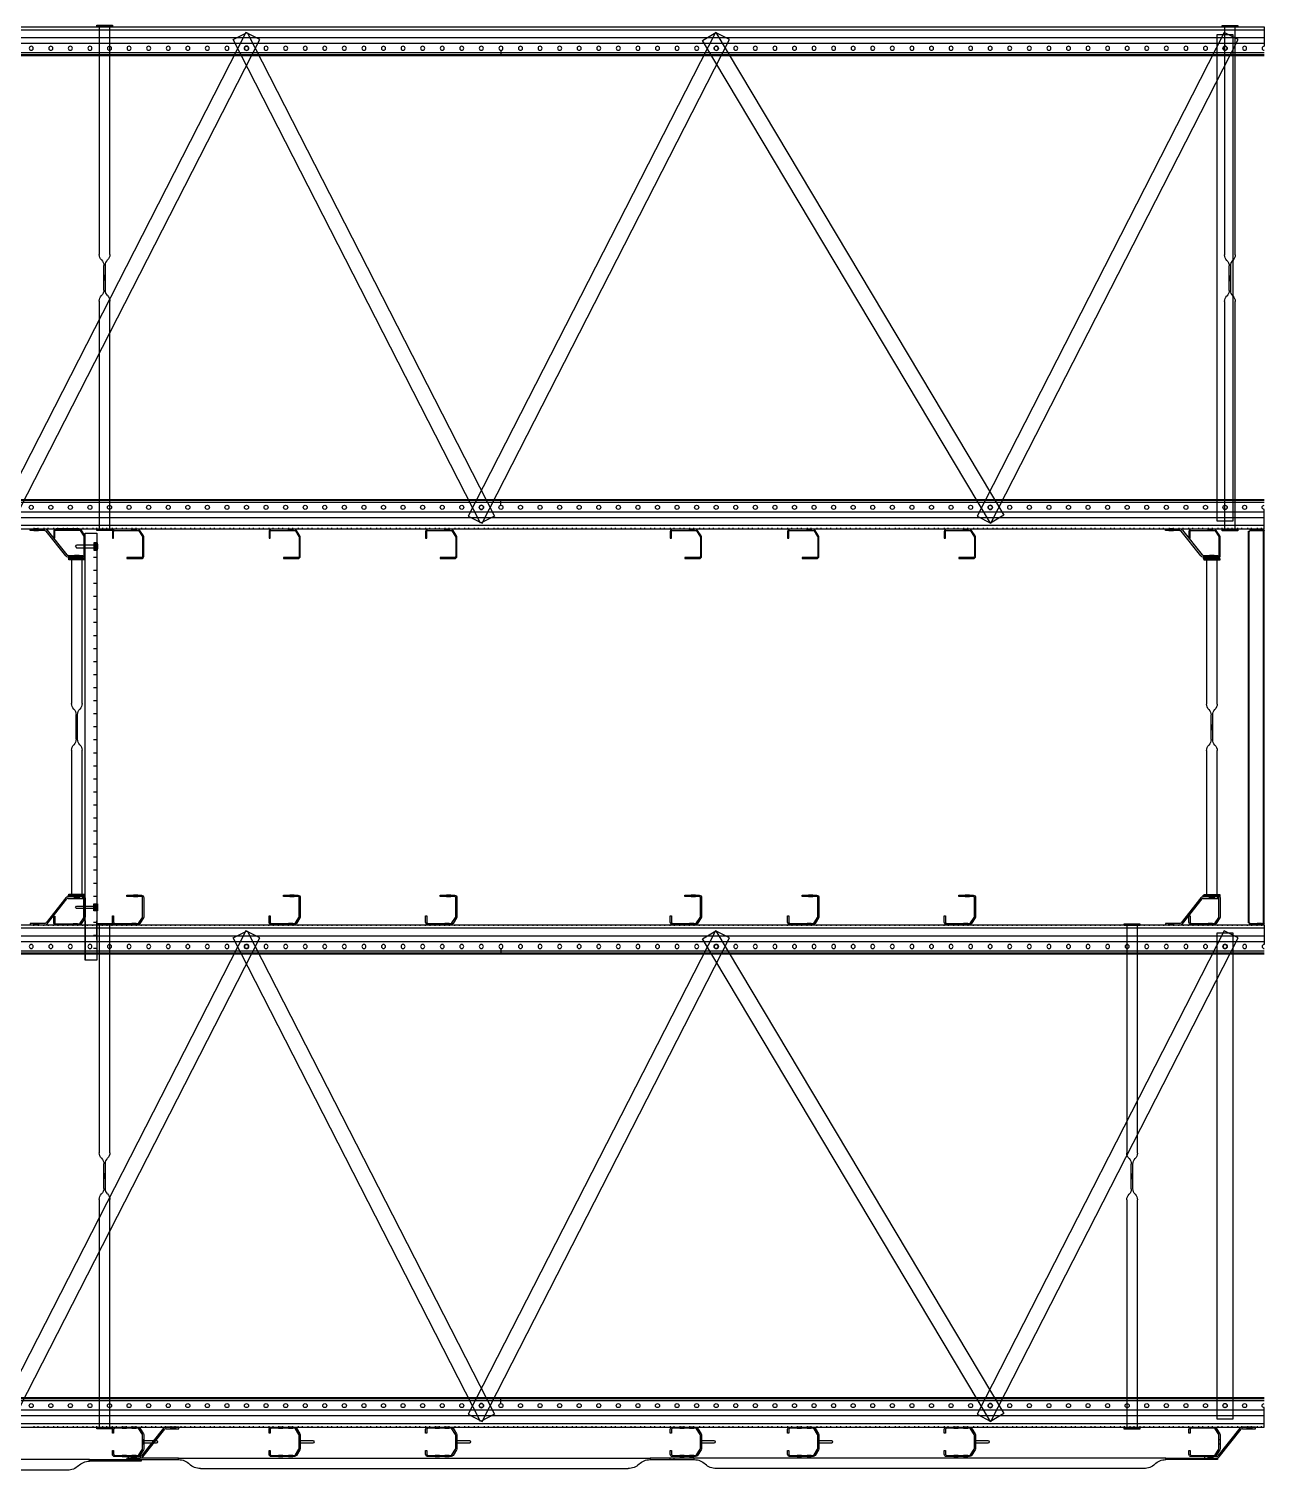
# Model space of a CAD drawing. Header units: millimetres. Extents: x -511490 to -68792, y -77452 to 318982.
# Drawn here: x -502792 to -499636, y 837 to 4520 of the extents above; entities that cross this region are included whole.
import ezdxf

# ---------------------------------------------------------------- set-up
doc = ezdxf.new("R2010")
doc.units = ezdxf.units.MM
doc.linetypes.add('P05529 MS Rack Elevation$0$HIDDEN', pattern=[0.375, 0.25, -0.125])
doc.linetypes.add('P05529 MS Rack Elevation$1$HIDDEN', pattern=[0.375, 0.25, -0.125])
for name, color, linetype, lineweight in [('Multishuttle Phantom', 8, 'Continuous', 25), ('P05529 MS Rack Elevation$0$BRACING', 8, 'Continuous', 25), ('P05529 MS Rack Elevation$0$SUPPORTS & BRACKETS', 8, 'Continuous', 25)]:
    doc.layers.add(name, color=color, linetype=linetype, lineweight=lineweight)
doc.layers.add('P05529 MS Rack Elevation$0$Racking', color=8, linetype='Continuous')

# ---------------------------------------------------------------- blocks, each defined once
blk = doc.blocks.new('*U30')
for points in [[(15971, 19, 0.414214), (15965, 25), (15916.1, 25, 0.142766), (15912.9, 24.1), (15898.8, 15.1, 0.256291), (15896, 10), (15896, -49, 0.414214), (15902, -55), (15918.6, -55), (15918.6, -52), (15902, -52, -0.414214), (15899, -49), (15899, 10, -0.256291), (15900.4, 12.5), (15914.5, 21.5, -0.142766), (15916.1, 22), (15965, 22, -0.414214), (15968, 19), (15968, -18), (15971, -18)], [(16831, 19, -0.414214), (16837, 25), (16885.9, 25, -0.142766), (16889.1, 24.1), (16903.2, 15.1, -0.256291), (16906, 10), (16906, -49, -0.414214), (16900, -55), (16883.4, -55), (16883.4, -52), (16900, -52, 0.414214), (16903, -49), (16903, 10, 0.256291), (16901.6, 12.5), (16887.5, 21.5, 0.142766), (16885.9, 22), (16837, 22, 0.414214), (16834, 19), (16834, -18), (16831, -18)], [(18196, -52), (18205.4, -52), (18205.4, -55), (18196, -55, -0.414214), (18190, -49), (18190, 10, -0.256291), (18192.8, 15.1), (18206.9, 24.1, -0.142766), (18210.1, 25), (18244.9, 25, -0.142766), (18248.1, 24.1), (18262.2, 15.1, -0.256291), (18265, 10), (18265, -49, -0.414214), (18259, -55), (18249.6, -55), (18249.6, -52), (18259, -52, 0.414214), (18262, -49), (18262, 10, 0.256291), (18260.6, 12.5), (18246.5, 21.5, 0.142766), (18244.9, 22), (18210.1, 22, 0.142766), (18208.5, 21.5), (18194.4, 12.5, 0.256291), (18193, 10), (18193, -49, 0.414214)]]:
    blk.add_lwpolyline(points, format="xyb", close=True)
for points in [[(15896, 5.5), (15899, 5.5), (15899, -5.5), (15896, -5.5)], [(15968, 9.5), (15971, 9.5), (15971, -1.5), (15968, -1.5)], [(16834, 9.5), (16831, 9.5), (16831, -1.5), (16834, -1.5)], [(16906, 5.5), (16903, 5.5), (16903, -5.5), (16906, -5.5)], [(18193, 5.5), (18190, 5.5), (18190, -5.5), (18193, -5.5)], [(18233, 25), (18222, 25), (18222, 22), (18233, 22)], [(18265, 5.5), (18262, 5.5), (18262, -5.5), (18265, -5.5)], [(18193, -19.5), (18190, -19.5), (18190, -30.5), (18193, -30.5)], [(18265, -19.5), (18262, -19.5), (18262, -30.5), (18265, -30.5)]]:
    blk.add_lwpolyline(points, close=True)
blk = doc.blocks.new('*U52')
for p, q in [((610, 2), (673, 2)), ((610, -2), (673, -2))]:
    blk.add_line(p, q)
for points in [[(0, 20), (-4, 20), (-4, -20), (0, -20)], [(636, 2), (647, 2), (647, -2), (636, -2)], [(1287, 20), (1283, 20), (1283, -20), (1287, -20)]]:
    blk.add_lwpolyline(points, close=True)
for points in [[(582, -13.5), (0, -13.5), (0, 13.5), (582, 13.5)], [(701, 13.5), (1283, 13.5), (1283, -13.5), (701, -13.5)]]:
    blk.add_lwpolyline(points)
for centre, start, end in [((582, -6.5), 45.5409, 90), ((610, 22), 225.5409, 270), ((673, 22), 270, 314.4591), ((701, -6.5), 90, 134.4591), ((582, 6.5), 270, 314.4591), ((610, -22), 90, 134.4591), ((673, -22), 45.5409, 90), ((701, 6.5), 225.5409, 270)]:
    blk.add_arc(centre, 20, start, end)
blk = doc.blocks.new('*U50')
for p, q in [((395.5, 2), (458.5, 2)), ((395.5, -2), (458.5, -2))]:
    blk.add_line(p, q)
for points in [[(0, 20), (-4, 20), (-4, -20), (0, -20)], [(421.5, 2), (432.5, 2), (432.5, -2), (421.5, -2)], [(858, 20), (854, 20), (854, -20), (858, -20)]]:
    blk.add_lwpolyline(points, close=True)
for points in [[(367.5, -13.5), (0, -13.5), (0, 13.5), (367.5, 13.5)], [(486.5, 13.5), (854, 13.5), (854, -13.5), (486.5, -13.5)]]:
    blk.add_lwpolyline(points)
for centre, start, end in [((367.5, -6.5), 45.5409, 90), ((395.5, 22), 225.5409, 270), ((458.5, 22), 270, 314.4591), ((486.5, -6.5), 90, 134.4591), ((367.5, 6.5), 270, 314.4591), ((395.5, -22), 90, 134.4591), ((458.5, -22), 45.5409, 90), ((486.5, 6.5), 225.5409, 270)]:
    blk.add_arc(centre, 20, start, end)
blk = doc.blocks.new('*U53')
for p, q in [((4, 15), (0, 15)), ((0, 15), (0, -18.1)), ((4, -18.1), (4, 15)), ((3, -24.3), (73.5, -80.7)), ((76, -77.6), (5.5, -21.2)), ((75, -83.8), (75, -115)), ((79, -115), (79, -83.8)), ((75, -115), (79, -115))]:
    blk.add_line(p, q)
for points in [[(0, 6), (4, 6), (4, -6), (0, -6)], [(75, -94), (79, -94), (79, -106), (75, -106)]]:
    blk.add_lwpolyline(points, close=True)
for centre, radius, start, end in [((8, -18.1), 8, 180, 231.3402), ((8, -18.1), 4, 180, 231.3402), ((71, -83.8), 4, 0, 51.3402), ((71, -83.8), 8, 0, 51.3402)]:
    blk.add_arc(centre, radius, start, end)
blk = doc.blocks.new('P05529 MS Rack Elevation$0$Rail Front')
blk.add_lwpolyline([(75, 19, 0.414214), (69, 25), (20.1, 25, 0.142766), (16.9, 24.1), (2.8, 15.1, 0.256291), (0, 10), (0, -49, 0.414214), (6, -55), (22.6, -55), (22.6, -52), (6, -52, -0.414214), (3, -49), (3, 10, -0.256291), (4.4, 12.5), (18.5, 21.5, -0.142766), (20.1, 22), (69, 22, -0.414214), (72, 19), (72, -18), (75, -18)], format="xyb", close=True)
for points in [[(0, 5.5), (3, 5.5), (3, -5.5), (0, -5.5)], [(72, 9.5), (75, 9.5), (75, -1.5), (72, -1.5)]]:
    blk.add_lwpolyline(points, close=True)
blk = doc.blocks.new('P05529 MS Rack Elevation$0$PLAN BRACE END')
at = {"layer": 'P05529 MS Rack Elevation$0$BRACING', "extrusion": (0, 0, -1), "zscale": -1}
for name, p in [('*U52', (-14611, -75)), ('*U52', (-16906, -75)), ('*U50', (-15544, -146))]:
    blk.add_blockref(name, p, dxfattribs=at)
at = {"layer": 'P05529 MS Rack Elevation$0$Racking'}
blk.add_blockref('P05529 MS Rack Elevation$0$Rail Front', (14611, -150), dxfattribs=at)
at = {"layer": 'P05529 MS Rack Elevation$0$Racking', "xscale": -1}
blk.add_blockref('P05529 MS Rack Elevation$0$Rail Front', (15623, -150), dxfattribs=at)
at = {"layer": 'P05529 MS Rack Elevation$0$SUPPORTS & BRACKETS'}
blk.add_blockref('*U53', (16906, 100), dxfattribs=at)
blk = doc.blocks.new('P05529 MS Rack Elevation$0$Tek screw #14-10 x 50')
for p, q in [((-5.8, 1.9), (-7.1, 1.1)), ((-7.1, 0), (-7.1, 1.1)), ((-7.1, 1.1), (7.1, 1.1)), ((-7.1, 0), (7.1, 0)), ((-5.8, 5.6), (-5.8, 1.9)), ((-4.3, 6), (4.3, 6)), ((-2.9, 5.6), (-2.9, 1.9)), ((2.9, 5.6), (2.9, 1.9)), ((5.8, 5.6), (5.8, 1.9)), ((7.1, 1.1), (5.8, 1.9)), ((7.1, 0), (7.1, 1.1)), ((0, -50), (-3.2, -48.1)), ((0, -50), (3.2, -48.1))]:
    blk.add_line(p, q)
for points in [[(-3.2, -48.1), (-3.2, 0)], [(3.2, 0), (3.2, -48.1)]]:
    blk.add_lwpolyline(points)
for centre, radius, start, end in [((-4.3, 3.4), 2.56, 55.6158, 124.3842), ((-4.3, -0.2), 2.56, 55.6158, 124.3842), ((0, -3.6), 9.55, 72.412, 107.588), ((0, -7.2), 9.55, 72.412, 107.588), ((4.3, 3.4), 2.56, 55.6158, 124.3842), ((4.3, -0.2), 2.56, 55.6158, 124.3842)]:
    blk.add_arc(centre, radius, start, end)
blk = doc.blocks.new('P05529 MS Rack Elevation$0$saddle clip side')
at = {"linetype": 'P05529 MS Rack Elevation$0$HIDDEN', "ltscale": 0.5}
blk.add_line((1715, 28291.1), (1733, 28291.1), dxfattribs=at)
blk.add_line((1715, 28285.1), (1733, 28285.1))
blk.add_lwpolyline([(1715, 28293.1), (1733, 28293.1), (1733, 28283.9), (1715, 28283.9)], close=True)
blk = doc.blocks.new('*U40')
for p, q in [((0, 2930.5), (4, 2930.5)), ((0, 2919.5), (4, 2919.5)), ((4, 2811.1), (4, 1519.7)), ((-22.9, 2755.1), (-22.9, 1575.7)), ((0, 1468.6), (4, 1468.6)), ((0, 1457.6), (4, 1457.6)), ((4, 113.9), (4, 1406.5)), ((-22.9, 169.9), (-22.9, 1350.4)), ((0, 5.5), (4, 5.5)), ((0, -5.5), (4, -5.5))]:
    blk.add_line(p, q)
for points in [[(4, 2811.1), (4, 2943.1), (0, 2943.1), (0, 2811.1), (4, 2811.1)], [(4, 113.9), (4, -18.1), (0, -18.1), (0, 113.9), (4, 113.9)]]:
    blk.add_lwpolyline(points)
blk.add_lwpolyline([(4, 1406.5), (0, 1406.5), (0, 1519.7), (4, 1519.7)], close=True)
for centre, start, end in [((-40, 2811.1), 315.5409, 0), ((17.1, 2755.1), 135.5409, 180), ((17.1, 1575.7), 180, 224.4591), ((-40, 1519.7), 0, 44.4591), ((-40, 1406.5), 315.5409, 0), ((17.1, 1350.4), 135.5409, 180), ((17.1, 169.9), 180, 224.4591), ((-40, 113.9), 0, 44.4591)]:
    blk.add_arc(centre, 40, start, end)
blk = doc.blocks.new('*U23')
for p, q in [((0, -22.5), (0, 9.5)), ((1.5, 9.5), (1.5, -22.5)), ((1.51, 9.5), (1.51, -24.5)), ((1.51, 9.5), (4.51, 9.5)), ((3, 12.5), (1007, 12.5)), ((4.51, 11), (3, 11)), ((4.51, 9.5), (4.51, 12.5)), ((1005.49, 9.5), (1005.49, 12.5)), ((1005.49, 11), (1007, 11)), ((1008.49, 9.5), (1005.49, 9.5)), ((1008.49, -24.5), (1008.49, 9.5)), ((1008.5, 9.5), (1008.5, -22.5)), ((1010, -22.5), (1010, 9.5)), ((1.5, -22.5), (0, -22.5)), ((1.51, -24.5), (4.51, -24.5)), ((4.51, -27.5), (4.51, -24.5)), ((4.51, -27.5), (1005.49, -27.5)), ((1008.49, -24.5), (1005.49, -24.5)), ((1005.49, -27.5), (1005.49, -24.5)), ((1008.5, -22.5), (1010, -22.5))]:
    blk.add_line(p, q)
at = {"ltscale": 27.401676}
for p, q in [((3.01, -24.5), (3.01, 9.5)), ((1006.99, -24.5), (1006.99, 9.5))]:
    blk.add_line(p, q, dxfattribs=at)
at = {"ltscale": 25.475924}
for p, q in [((4.51, 11), (1005.49, 11)), ((4.51, -26), (1005.49, -26))]:
    blk.add_line(p, q, dxfattribs=at)
for points in [[(3.01, -5.5), (0, -5.5), (0, 5.5), (3.01, 5.5)], [(1006.99, -5.5), (1010, -5.5), (1010, 5.5), (1006.99, 5.5)]]:
    blk.add_lwpolyline(points, close=True)
for centre, radius, start, end in [((3, 9.5), 3, 90, 180), ((3, 9.5), 1.5, 90, 180), ((1007, 9.5), 3, 0, 90), ((1007, 9.5), 1.5, 0, 90)]:
    blk.add_arc(centre, radius, start, end)
blk = doc.blocks.new('*U33')
for p, q in [((0, 2755.5), (4, 2755.5)), ((0, 2744.5), (4, 2744.5)), ((4, 2636.1), (4, 1431.6)), ((-22.9, 2580.1), (-22.9, 1487.6)), ((0, 1380.5), (4, 1380.5)), ((0, 1369.5), (4, 1369.5)), ((4, 113.9), (4, 1318.4)), ((-22.9, 169.9), (-22.9, 1262.4)), ((0, 5.5), (4, 5.5)), ((0, -5.5), (4, -5.5))]:
    blk.add_line(p, q)
for points in [[(4, 2636.1), (4, 2768.1), (0, 2768.1), (0, 2636.1), (4, 2636.1)], [(4, 113.9), (4, -18.1), (0, -18.1), (0, 113.9), (4, 113.9)]]:
    blk.add_lwpolyline(points)
blk.add_lwpolyline([(4, 1318.4), (0, 1318.4), (0, 1431.6), (4, 1431.6)], close=True)
for centre, start, end in [((-40, 2636.1), 315.5409, 0), ((17.1, 2580.1), 135.5409, 180), ((17.1, 1487.6), 180, 224.4591), ((-40, 1431.6), 0, 44.4591), ((17.1, 1262.4), 135.5409, 180), ((-40, 1318.4), 315.5409, 0), ((17.1, 169.9), 180, 224.4591), ((-40, 113.9), 0, 44.4591)]:
    blk.add_arc(centre, 40, start, end)
blk = doc.blocks.new('P05529 MS Rack Elevation$0$Backstops')
at = {"layer": 'P05529 MS Rack Elevation$0$Racking'}
blk.add_lwpolyline([(0, -18261.85), (31.85, -18261.85, -1), (31.85, -18268.15), (0, -18268.15)], format="xyb", dxfattribs=at)
blk = doc.blocks.new('P05529 MS Rack Elevation$0$Rail Brace Bracket')
at = {"layer": 'P05529 MS Rack Elevation$0$BRACING'}
for p, q in [((-512883.5, 13451.3), (-512933.9, 13387.8)), ((-512930.8, 13385.3), (-512880.4, 13448.8)), ((-512840.1, 13454.3), (-512877.2, 13454.3)), ((-512877.2, 13450.3), (-512840.1, 13450.3)), ((-512840.1, 13450.3), (-512840.1, 13454.3)), ((-512937, 13386.3), (-512974.1, 13386.3)), ((-512974.1, 13386.3), (-512974.1, 13382.3)), ((-512974.1, 13382.3), (-512937, 13382.3))]:
    blk.add_line(p, q, dxfattribs=at)
for points in [[(-512861.1, 13450.3), (-512861.1, 13454.3), (-512849.1, 13454.3), (-512849.1, 13450.3)], [(-512965.1, 13382.3), (-512965.1, 13386.3), (-512953.1, 13386.3), (-512953.1, 13382.3)]]:
    blk.add_lwpolyline(points, close=True, dxfattribs=at)
for centre, radius, start, end in [((-512877.2, 13446.3), 8, 90, 141.5463), ((-512877.2, 13446.3), 4, 90, 141.5463), ((-512937, 13390.3), 4, 270, 321.5463), ((-512937, 13390.3), 8, 270, 321.5463)]:
    blk.add_arc(centre, radius, start, end, dxfattribs=at)
blk = doc.blocks.new('*U131')
for p, q in [((0, 0), (-101, 0)), ((-71.1, 30), (-71.1, 22)), ((-48, 30), (0, 30)), ((0, 0), (-48, 0)), ((-48, 0), (-48, 0)), ((-37.8, 30), (-37.8, 22)), ((-37.8, 30), (-37.8, 22)), ((-4.5, 30), (-4.5, 22)), ((-4.5, 30), (-4.5, 22)), ((28.8, 30), (28.8, 22)), ((28.8, 30), (28.8, 22)), ((62.1, 30), (62.1, 22)), ((95.4, 30), (95.4, 22)), ((128.7, 30), (128.7, 22)), ((162, 30), (162, 22)), ((195.3, 30), (195.3, 22)), ((228.6, 30), (228.6, 22)), ((261.9, 30), (261.9, 22)), ((295.2, 30), (295.2, 22)), ((328.5, 30), (328.5, 22)), ((361.8, 30), (361.8, 22)), ((395.1, 30), (395.1, 22)), ((428.4, 30), (428.4, 22)), ((461.7, 30), (461.7, 22)), ((495, 30), (495, 22)), ((528.3, 30), (528.3, 22)), ((561.6, 30), (561.6, 22)), ((594.9, 30), (594.9, 22)), ((628.2, 30), (628.2, 22)), ((661.5, 30), (661.5, 22)), ((694.8, 30), (694.8, 22)), ((728.1, 30), (728.1, 22)), ((761.4, 30), (761.4, 22)), ((794.7, 30), (794.7, 22)), ((828, 30), (828, 22)), ((861.3, 30), (861.3, 22)), ((894.6, 30), (894.6, 22)), ((927.9, 30), (927.9, 22)), ((961.2, 30), (961.2, 22)), ((961.2, 30), (961.2, 22)), ((990, 0), (990, 30))]:
    blk.add_line(p, q)
blk.add_lwpolyline([(-101, 0), (990, 0), (990, 30), (-101, 30)], close=True)
blk = doc.blocks.new('P05529 MS Rack Elevation$1$Tek screw #14-10 x 50')
for p, q in [((-5.8, 1.9), (-7.1, 1.1)), ((-7.1, 0), (-7.1, 1.1)), ((-7.1, 1.1), (7.1, 1.1)), ((-7.1, 0), (7.1, 0)), ((-5.8, 5.6), (-5.8, 1.9)), ((-4.3, 6), (4.3, 6)), ((-2.9, 5.6), (-2.9, 1.9)), ((2.9, 5.6), (2.9, 1.9)), ((5.8, 5.6), (5.8, 1.9)), ((7.1, 1.1), (5.8, 1.9)), ((7.1, 0), (7.1, 1.1)), ((0, -50), (-3.2, -48.1)), ((0, -50), (3.2, -48.1))]:
    blk.add_line(p, q)
for points in [[(-3.2, -48.1), (-3.2, 0)], [(3.2, 0), (3.2, -48.1)]]:
    blk.add_lwpolyline(points)
for centre, radius, start, end in [((-4.3, 3.4), 2.56, 55.6158, 124.3842), ((-4.3, -0.2), 2.56, 55.6158, 124.3842), ((0, -3.6), 9.55, 72.412, 107.588), ((0, -7.2), 9.55, 72.412, 107.588), ((4.3, 3.4), 2.56, 55.6158, 124.3842), ((4.3, -0.2), 2.56, 55.6158, 124.3842)]:
    blk.add_arc(centre, radius, start, end)
blk = doc.blocks.new('P05529 MS Rack Elevation$1$saddle clip side')
at = {"linetype": 'P05529 MS Rack Elevation$1$HIDDEN', "ltscale": 0.5}
blk.add_line((1715, 28291.1), (1733, 28291.1), dxfattribs=at)
blk.add_line((1715, 28285.1), (1733, 28285.1))
blk.add_lwpolyline([(1715, 28293.1), (1733, 28293.1), (1733, 28283.9), (1715, 28283.9)], close=True)
blk = doc.blocks.new('*U59')
for p, q in [((0, 11850), (49.8, 11850)), ((0, 11800), (0, 11850)), ((8.4, 11850), (8.4, 11800)), ((28.65, 11850), (28.65, 11800)), ((43.13, 11850), (43.13, 11800)), ((67.1, 11850), (67.1, 11800)), ((72.1, 11850), (72.1, 11800)), ((74.5, 11850), (74.5, 11800)), ((0, 11750), (0, 11800)), ((8.4, 11800), (8.4, 11750)), ((28.65, 11800), (28.65, 11750)), ((43.13, 11800), (43.13, 11750)), ((67.1, 11800), (67.1, 11750)), ((72.1, 11800), (72.1, 11750)), ((74.5, 11800), (74.5, 11750)), ((0, 11700), (0, 11750)), ((8.4, 11750), (8.4, 11700)), ((28.65, 11750), (28.65, 11700)), ((43.13, 11750), (43.13, 11700)), ((67.1, 11750), (67.1, 11700)), ((72.1, 11750), (72.1, 11700)), ((74.5, 11750), (74.5, 11700)), ((0, 11650), (0, 11700)), ((8.4, 11700), (8.4, 11650)), ((28.65, 11700), (28.65, 11650)), ((43.13, 11700), (43.13, 11650)), ((67.1, 11700), (67.1, 11650)), ((72.1, 11700), (72.1, 11650)), ((74.5, 11700), (74.5, 11650)), ((0, 11600), (0, 11650)), ((8.4, 11650), (8.4, 11600)), ((28.65, 11650), (28.65, 11600)), ((43.13, 11650), (43.13, 11600)), ((67.1, 11650), (67.1, 11600)), ((72.1, 11650), (72.1, 11600)), ((74.5, 11650), (74.5, 11600)), ((0, 11550), (0, 11600)), ((8.4, 11600), (8.4, 11550)), ((28.65, 11600), (28.65, 11550)), ((43.13, 11600), (43.13, 11550)), ((67.1, 11600), (67.1, 11550)), ((72.1, 11600), (72.1, 11550)), ((74.5, 11600), (74.5, 11550)), ((0, 11500), (0, 11550)), ((8.4, 11550), (8.4, 11500)), ((28.65, 11550), (28.65, 11500)), ((43.13, 11550), (43.13, 11500)), ((67.1, 11550), (67.1, 11500)), ((72.1, 11550), (72.1, 11500)), ((74.5, 11550), (74.5, 11500)), ((0, 11450), (0, 11500)), ((8.4, 11500), (8.4, 11450)), ((28.65, 11500), (28.65, 11450)), ((43.13, 11500), (43.13, 11450)), ((67.1, 11500), (67.1, 11450)), ((72.1, 11500), (72.1, 11450)), ((74.5, 11500), (74.5, 11450)), ((0, 11400), (0, 11450)), ((8.4, 11450), (8.4, 11400)), ((28.65, 11450), (28.65, 11400)), ((43.13, 11450), (43.13, 11400)), ((67.1, 11450), (67.1, 11400)), ((72.1, 11450), (72.1, 11400)), ((74.5, 11450), (74.5, 11400)), ((0, 11350), (0, 11400)), ((8.4, 11400), (8.4, 11350)), ((28.65, 11400), (28.65, 11350)), ((43.13, 11400), (43.13, 11350)), ((67.1, 11400), (67.1, 11350)), ((72.1, 11400), (72.1, 11350)), ((74.5, 11400), (74.5, 11350)), ((0, 11300), (0, 11350)), ((8.4, 11350), (8.4, 11300)), ((28.65, 11350), (28.65, 11300)), ((43.13, 11350), (43.13, 11300)), ((67.1, 11350), (67.1, 11300)), ((72.1, 11350), (72.1, 11300)), ((74.5, 11350), (74.5, 11300)), ((0, 11250), (0, 11300)), ((8.4, 11300), (8.4, 11250)), ((28.65, 11300), (28.65, 11250)), ((43.13, 11300), (43.13, 11250)), ((67.1, 11300), (67.1, 11250)), ((72.1, 11300), (72.1, 11250)), ((74.5, 11300), (74.5, 11250)), ((0, 11200), (0, 11250)), ((8.4, 11250), (8.4, 11200)), ((28.65, 11250), (28.65, 11200)), ((43.13, 11250), (43.13, 11200)), ((67.1, 11250), (67.1, 11200)), ((72.1, 11250), (72.1, 11200)), ((74.5, 11250), (74.5, 11200)), ((0, 11150), (0, 11200)), ((8.4, 11200), (8.4, 11150)), ((28.65, 11200), (28.65, 11150)), ((43.13, 11200), (43.13, 11150)), ((67.1, 11200), (67.1, 11150)), ((72.1, 11200), (72.1, 11150)), ((74.5, 11200), (74.5, 11150)), ((0, 11100), (0, 11150)), ((8.4, 11150), (8.4, 11100)), ((28.65, 11150), (28.65, 11100)), ((43.13, 11150), (43.13, 11100)), ((67.1, 11150), (67.1, 11100)), ((72.1, 11150), (72.1, 11100)), ((74.5, 11150), (74.5, 11100)), ((0, 11050), (0, 11100)), ((8.4, 11100), (8.4, 11050)), ((28.65, 11100), (28.65, 11050)), ((43.13, 11100), (43.13, 11050)), ((67.1, 11100), (67.1, 11050)), ((72.1, 11100), (72.1, 11050)), ((74.5, 11100), (74.5, 11050)), ((0, 11000), (0, 11050)), ((8.4, 11050), (8.4, 11000)), ((28.65, 11050), (28.65, 11000)), ((43.13, 11050), (43.13, 11000)), ((67.1, 11050), (67.1, 11000)), ((72.1, 11050), (72.1, 11000)), ((74.5, 11050), (74.5, 11000)), ((0, 10950), (0, 11000)), ((8.4, 11000), (8.4, 10950)), ((28.65, 11000), (28.65, 10950)), ((43.13, 11000), (43.13, 10950)), ((67.1, 11000), (67.1, 10950)), ((72.1, 11000), (72.1, 10950)), ((74.5, 11000), (74.5, 10950)), ((0, 10900), (0, 10950)), ((8.4, 10950), (8.4, 10900)), ((28.65, 10950), (28.65, 10900)), ((43.13, 10950), (43.13, 10900)), ((67.1, 10950), (67.1, 10900)), ((72.1, 10950), (72.1, 10900)), ((74.5, 10950), (74.5, 10900)), ((0, 10850), (0, 10900)), ((8.4, 10900), (8.4, 10850)), ((28.65, 10900), (28.65, 10850)), ((43.13, 10900), (43.13, 10850)), ((67.1, 10900), (67.1, 10850)), ((72.1, 10900), (72.1, 10850)), ((74.5, 10900), (74.5, 10850)), ((0, 10800), (0, 10850)), ((8.4, 10850), (8.4, 10800)), ((28.65, 10850), (28.65, 10800)), ((43.13, 10850), (43.13, 10800)), ((67.1, 10850), (67.1, 10800)), ((72.1, 10850), (72.1, 10800)), ((74.5, 10850), (74.5, 10800)), ((0, 10750), (0, 10800)), ((8.4, 10800), (8.4, 10750)), ((28.65, 10800), (28.65, 10750)), ((43.13, 10800), (43.13, 10750)), ((67.1, 10800), (67.1, 10750)), ((72.1, 10800), (72.1, 10750)), ((74.5, 10800), (74.5, 10750)), ((0, 10700), (0, 10750)), ((8.4, 10750), (8.4, 10700)), ((28.65, 10750), (28.65, 10700)), ((43.13, 10750), (43.13, 10700)), ((67.1, 10750), (67.1, 10700)), ((72.1, 10750), (72.1, 10700)), ((74.5, 10750), (74.5, 10700)), ((0, 10650), (0, 10700)), ((8.4, 10700), (8.4, 10650)), ((28.65, 10700), (28.65, 10650)), ((43.13, 10700), (43.13, 10650)), ((67.1, 10700), (67.1, 10650)), ((72.1, 10700), (72.1, 10650)), ((74.5, 10700), (74.5, 10650)), ((0, 10600), (0, 10650)), ((8.4, 10650), (8.4, 10600)), ((28.65, 10650), (28.65, 10600)), ((43.13, 10650), (43.13, 10600)), ((67.1, 10650), (67.1, 10600)), ((72.1, 10650), (72.1, 10600)), ((74.5, 10650), (74.5, 10600)), ((0, 10550), (0, 10600)), ((8.4, 10600), (8.4, 10550)), ((28.65, 10600), (28.65, 10550)), ((43.13, 10600), (43.13, 10550)), ((67.1, 10600), (67.1, 10550)), ((72.1, 10600), (72.1, 10550)), ((74.5, 10600), (74.5, 10550)), ((0, 10500), (0, 10550)), ((8.4, 10550), (8.4, 10500)), ((28.65, 10550), (28.65, 10500)), ((43.13, 10550), (43.13, 10500)), ((67.1, 10550), (67.1, 10500)), ((72.1, 10550), (72.1, 10500)), ((74.5, 10550), (74.5, 10500)), ((0, 10450), (0, 10500)), ((8.4, 10500), (8.4, 10450)), ((28.65, 10500), (28.65, 10450)), ((43.13, 10500), (43.13, 10450)), ((67.1, 10500), (67.1, 10450)), ((72.1, 10500), (72.1, 10450)), ((74.5, 10500), (74.5, 10450)), ((0, 10400), (0, 10450)), ((8.4, 10450), (8.4, 10400)), ((28.65, 10450), (28.65, 10400)), ((43.13, 10450), (43.13, 10400)), ((67.1, 10450), (67.1, 10400)), ((72.1, 10450), (72.1, 10400)), ((74.5, 10450), (74.5, 10400)), ((0, 10350), (0, 10400)), ((8.4, 10400), (8.4, 10350)), ((28.65, 10400), (28.65, 10350)), ((43.13, 10400), (43.13, 10350)), ((67.1, 10400), (67.1, 10350)), ((72.1, 10400), (72.1, 10350)), ((74.5, 10400), (74.5, 10350)), ((0, 10300), (0, 10350)), ((8.4, 10350), (8.4, 10300)), ((28.65, 10350), (28.65, 10300)), ((43.13, 10350), (43.13, 10300)), ((67.1, 10350), (67.1, 10300)), ((72.1, 10350), (72.1, 10300)), ((74.5, 10350), (74.5, 10300)), ((0, 10250), (0, 10300)), ((8.4, 10300), (8.4, 10250)), ((28.65, 10300), (28.65, 10250)), ((43.13, 10300), (43.13, 10250)), ((67.1, 10300), (67.1, 10250)), ((72.1, 10300), (72.1, 10250)), ((74.5, 10300), (74.5, 10250)), ((0, 10200), (0, 10250)), ((8.4, 10250), (8.4, 10200)), ((28.65, 10250), (28.65, 10200)), ((43.13, 10250), (43.13, 10200)), ((67.1, 10250), (67.1, 10200)), ((72.1, 10250), (72.1, 10200)), ((74.5, 10250), (74.5, 10200)), ((0, 10150), (0, 10200)), ((8.4, 10200), (8.4, 10150)), ((28.65, 10200), (28.65, 10150)), ((43.13, 10200), (43.13, 10150)), ((67.1, 10200), (67.1, 10150)), ((72.1, 10200), (72.1, 10150)), ((74.5, 10200), (74.5, 10150)), ((0, 10100), (0, 10150)), ((8.4, 10150), (8.4, 10100)), ((28.65, 10150), (28.65, 10100)), ((43.13, 10150), (43.13, 10100)), ((67.1, 10150), (67.1, 10100)), ((72.1, 10150), (72.1, 10100)), ((74.5, 10150), (74.5, 10100)), ((0, 10050), (0, 10100)), ((8.4, 10100), (8.4, 10050)), ((28.65, 10100), (28.65, 10050)), ((43.13, 10100), (43.13, 10050)), ((67.1, 10100), (67.1, 10050)), ((72.1, 10100), (72.1, 10050)), ((74.5, 10100), (74.5, 10050)), ((0, 10000), (0, 10050)), ((8.4, 10050), (8.4, 10000)), ((28.65, 10050), (28.65, 10000)), ((43.13, 10050), (43.13, 10000)), ((67.1, 10050), (67.1, 10000)), ((72.1, 10050), (72.1, 10000)), ((74.5, 10050), (74.5, 10000)), ((0, 9950), (0, 10000)), ((8.4, 10000), (8.4, 9950)), ((28.65, 10000), (28.65, 9950)), ((43.13, 10000), (43.13, 9950)), ((67.1, 10000), (67.1, 9950)), ((72.1, 10000), (72.1, 9950)), ((74.5, 10000), (74.5, 9950)), ((0, 9900), (0, 9950)), ((8.4, 9950), (8.4, 9900)), ((28.65, 9950), (28.65, 9900)), ((43.13, 9950), (43.13, 9900)), ((67.1, 9950), (67.1, 9900)), ((72.1, 9950), (72.1, 9900)), ((74.5, 9950), (74.5, 9900)), ((0, 9850), (0, 9900)), ((8.4, 9900), (8.4, 9850)), ((28.65, 9900), (28.65, 9850)), ((43.13, 9900), (43.13, 9850)), ((60.2, 9900), (74.5, 9900)), ((67.1, 9900), (67.1, 9850)), ((72.1, 9900), (72.1, 9850)), ((74.5, 9900), (74.5, 9850)), ((0, 9800), (0, 9850)), ((8.4, 9850), (8.4, 9800)), ((28.65, 9850), (28.65, 9800)), ((43.13, 9850), (43.13, 9800)), ((67.1, 9850), (67.1, 9800)), ((72.1, 9850), (72.1, 9800)), ((74.5, 9850), (74.5, 9800)), ((0, 9750), (0, 9800)), ((8.4, 9800), (8.4, 9750)), ((28.65, 9800), (28.65, 9750)), ((43.13, 9800), (43.13, 9750)), ((67.1, 9800), (67.1, 9750)), ((72.1, 9800), (72.1, 9750)), ((74.5, 9800), (74.5, 9750)), ((0, 9700), (0, 9750)), ((8.4, 9750), (8.4, 9700)), ((28.65, 9750), (28.65, 9700)), ((43.13, 9750), (43.13, 9700)), ((67.1, 9750), (67.1, 9700)), ((72.1, 9750), (72.1, 9700)), ((74.5, 9750), (74.5, 9700)), ((0, 9650), (0, 9700)), ((8.4, 9700), (8.4, 9650)), ((28.65, 9700), (28.65, 9650)), ((43.13, 9700), (43.13, 9650)), ((67.1, 9700), (67.1, 9650)), ((72.1, 9700), (72.1, 9650)), ((74.5, 9700), (74.5, 9650)), ((0, 9600), (0, 9650)), ((8.4, 9650), (8.4, 9600)), ((28.65, 9650), (28.65, 9600)), ((43.13, 9650), (43.13, 9600)), ((67.1, 9650), (67.1, 9600)), ((72.1, 9650), (72.1, 9600)), ((74.5, 9650), (74.5, 9600)), ((0, 9550), (0, 9600)), ((8.4, 9600), (8.4, 9550)), ((28.65, 9600), (28.65, 9550)), ((43.13, 9600), (43.13, 9550)), ((67.1, 9600), (67.1, 9550)), ((72.1, 9600), (72.1, 9550)), ((74.5, 9600), (74.5, 9550)), ((0, 9500), (0, 9550)), ((8.4, 9550), (8.4, 9500)), ((28.65, 9550), (28.65, 9500)), ((43.13, 9550), (43.13, 9500)), ((67.1, 9550), (67.1, 9500)), ((72.1, 9550), (72.1, 9500)), ((74.5, 9550), (74.5, 9500)), ((0, 9450), (0, 9500)), ((8.4, 9500), (8.4, 9450)), ((28.65, 9500), (28.65, 9450)), ((43.13, 9500), (43.13, 9450)), ((67.1, 9500), (67.1, 9450)), ((72.1, 9500), (72.1, 9450)), ((74.5, 9500), (74.5, 9450)), ((0, 9400), (0, 9450)), ((8.4, 9450), (8.4, 9400)), ((28.65, 9450), (28.65, 9400)), ((43.13, 9450), (43.13, 9400)), ((67.1, 9450), (67.1, 9400)), ((72.1, 9450), (72.1, 9400)), ((74.5, 9450), (74.5, 9400)), ((0, 9350), (0, 9400)), ((8.4, 9400), (8.4, 9350)), ((28.65, 9400), (28.65, 9350)), ((43.13, 9400), (43.13, 9350)), ((67.1, 9400), (67.1, 9350)), ((72.1, 9400), (72.1, 9350)), ((74.5, 9400), (74.5, 9350)), ((0, 9300), (0, 9350)), ((8.4, 9350), (8.4, 9300)), ((28.65, 9350), (28.65, 9300)), ((43.13, 9350), (43.13, 9300)), ((67.1, 9350), (67.1, 9300)), ((72.1, 9350), (72.1, 9300)), ((74.5, 9350), (74.5, 9300)), ((0, 9250), (0, 9300)), ((8.4, 9300), (8.4, 9250)), ((28.65, 9300), (28.65, 9250)), ((43.13, 9300), (43.13, 9250)), ((67.1, 9300), (67.1, 9250)), ((72.1, 9300), (72.1, 9250)), ((74.5, 9300), (74.5, 9250)), ((0, 9200), (0, 9250)), ((8.4, 9250), (8.4, 9200)), ((28.65, 9250), (28.65, 9200)), ((43.13, 9250), (43.13, 9200)), ((67.1, 9250), (67.1, 9200)), ((72.1, 9250), (72.1, 9200)), ((74.5, 9250), (74.5, 9200)), ((0, 9150), (0, 9200)), ((8.4, 9200), (8.4, 9150)), ((28.65, 9200), (28.65, 9150)), ((43.13, 9200), (43.13, 9150)), ((67.1, 9200), (67.1, 9150)), ((72.1, 9200), (72.1, 9150)), ((74.5, 9200), (74.5, 9150)), ((0, 9100), (0, 9150)), ((8.4, 9150), (8.4, 9100)), ((28.65, 9150), (28.65, 9100)), ((43.13, 9150), (43.13, 9100)), ((67.1, 9150), (67.1, 9100)), ((72.1, 9150), (72.1, 9100)), ((74.5, 9150), (74.5, 9100)), ((0, 9050), (0, 9100)), ((8.4, 9100), (8.4, 9050)), ((28.65, 9100), (28.65, 9050)), ((43.13, 9100), (43.13, 9050)), ((67.1, 9100), (67.1, 9050)), ((72.1, 9100), (72.1, 9050)), ((74.5, 9100), (74.5, 9050)), ((0, 9000), (0, 9050)), ((8.4, 9050), (8.4, 9000)), ((28.65, 9050), (28.65, 9000)), ((43.13, 9050), (43.13, 9000)), ((67.1, 9050), (67.1, 9000)), ((72.1, 9050), (72.1, 9000)), ((74.5, 9050), (74.5, 9000)), ((0, 8950), (0, 9000)), ((8.4, 9000), (8.4, 8950)), ((28.65, 9000), (28.65, 8950)), ((43.13, 9000), (43.13, 8950)), ((67.1, 9000), (67.1, 8950)), ((72.1, 9000), (72.1, 8950)), ((74.5, 9000), (74.5, 8950)), ((0, 8900), (0, 8950)), ((8.4, 8950), (8.4, 8900)), ((28.65, 8950), (28.65, 8900)), ((43.13, 8950), (43.13, 8900)), ((67.1, 8950), (67.1, 8900)), ((72.1, 8950), (72.1, 8900)), ((74.5, 8950), (74.5, 8900)), ((0, 8850), (0, 8900)), ((8.4, 8900), (8.4, 8850)), ((28.65, 8900), (28.65, 8850)), ((43.13, 8900), (43.13, 8850)), ((67.1, 8900), (67.1, 8850)), ((72.1, 8900), (72.1, 8850)), ((74.5, 8900), (74.5, 8850)), ((0, 8800), (0, 8850)), ((8.4, 8850), (8.4, 8800)), ((28.65, 8850), (28.65, 8800)), ((43.13, 8850), (43.13, 8800)), ((67.1, 8850), (67.1, 8800)), ((72.1, 8850), (72.1, 8800)), ((74.5, 8850), (74.5, 8800)), ((0, 8750), (0, 8800)), ((8.4, 8800), (8.4, 8750)), ((28.65, 8800), (28.65, 8750)), ((43.13, 8800), (43.13, 8750)), ((67.1, 8800), (67.1, 8750)), ((72.1, 8800), (72.1, 8750)), ((74.5, 8800), (74.5, 8750)), ((0, 8700), (0, 8750)), ((8.4, 8750), (8.4, 8700)), ((28.65, 8750), (28.65, 8700)), ((43.13, 8750), (43.13, 8700)), ((67.1, 8750), (67.1, 8700)), ((72.1, 8750), (72.1, 8700)), ((74.5, 8750), (74.5, 8700)), ((0, 8650), (0, 8700)), ((8.4, 8700), (8.4, 8650)), ((28.65, 8700), (28.65, 8650)), ((43.13, 8700), (43.13, 8650)), ((67.1, 8700), (67.1, 8650)), ((72.1, 8700), (72.1, 8650)), ((74.5, 8700), (74.5, 8650))]:
    blk.add_line(p, q)
for points in [[(2.4, 11832), (0, 11832), (0, 11843), (2.4, 11843)], [(2.4, 11807), (0, 11807), (0, 11818), (2.4, 11818)], [(2.4, 11782), (0, 11782), (0, 11793), (2.4, 11793)], [(2.4, 11757), (0, 11757), (0, 11768), (2.4, 11768)], [(2.4, 11732), (0, 11732), (0, 11743), (2.4, 11743)], [(2.4, 11707), (0, 11707), (0, 11718), (2.4, 11718)], [(2.4, 11682), (0, 11682), (0, 11693), (2.4, 11693)], [(2.4, 11657), (0, 11657), (0, 11668), (2.4, 11668)], [(2.4, 11632), (0, 11632), (0, 11643), (2.4, 11643)], [(2.4, 11607), (0, 11607), (0, 11618), (2.4, 11618)], [(2.4, 11582), (0, 11582), (0, 11593), (2.4, 11593)], [(2.4, 11557), (0, 11557), (0, 11568), (2.4, 11568)], [(2.4, 11532), (0, 11532), (0, 11543), (2.4, 11543)], [(2.4, 11507), (0, 11507), (0, 11518), (2.4, 11518)], [(2.4, 11482), (0, 11482), (0, 11493), (2.4, 11493)], [(2.4, 11457), (0, 11457), (0, 11468), (2.4, 11468)], [(2.4, 11432), (0, 11432), (0, 11443), (2.4, 11443)], [(2.4, 11407), (0, 11407), (0, 11418), (2.4, 11418)], [(2.4, 11382), (0, 11382), (0, 11393), (2.4, 11393)], [(2.4, 11357), (0, 11357), (0, 11368), (2.4, 11368)], [(2.4, 11332), (0, 11332), (0, 11343), (2.4, 11343)], [(2.4, 11307), (0, 11307), (0, 11318), (2.4, 11318)], [(2.4, 11282), (0, 11282), (0, 11293), (2.4, 11293)], [(2.4, 11257), (0, 11257), (0, 11268), (2.4, 11268)], [(2.4, 11232), (0, 11232), (0, 11243), (2.4, 11243)], [(2.4, 11207), (0, 11207), (0, 11218), (2.4, 11218)], [(2.4, 11182), (0, 11182), (0, 11193), (2.4, 11193)], [(2.4, 11157), (0, 11157), (0, 11168), (2.4, 11168)], [(2.4, 11132), (0, 11132), (0, 11143), (2.4, 11143)], [(2.4, 11107), (0, 11107), (0, 11118), (2.4, 11118)], [(2.4, 11082), (0, 11082), (0, 11093), (2.4, 11093)], [(2.4, 11057), (0, 11057), (0, 11068), (2.4, 11068)], [(2.4, 11032), (0, 11032), (0, 11043), (2.4, 11043)], [(2.4, 11007), (0, 11007), (0, 11018), (2.4, 11018)], [(2.4, 10982), (0, 10982), (0, 10993), (2.4, 10993)], [(2.4, 10957), (0, 10957), (0, 10968), (2.4, 10968)], [(2.4, 10932), (0, 10932), (0, 10943), (2.4, 10943)], [(2.4, 10907), (0, 10907), (0, 10918), (2.4, 10918)], [(2.4, 10882), (0, 10882), (0, 10893), (2.4, 10893)], [(2.4, 10857), (0, 10857), (0, 10868), (2.4, 10868)], [(2.4, 10832), (0, 10832), (0, 10843), (2.4, 10843)], [(2.4, 10807), (0, 10807), (0, 10818), (2.4, 10818)], [(2.4, 10782), (0, 10782), (0, 10793), (2.4, 10793)], [(2.4, 10757), (0, 10757), (0, 10768), (2.4, 10768)], [(2.4, 10732), (0, 10732), (0, 10743), (2.4, 10743)], [(2.4, 10707), (0, 10707), (0, 10718), (2.4, 10718)], [(2.4, 10682), (0, 10682), (0, 10693), (2.4, 10693)], [(2.4, 10657), (0, 10657), (0, 10668), (2.4, 10668)], [(2.4, 10632), (0, 10632), (0, 10643), (2.4, 10643)], [(2.4, 10607), (0, 10607), (0, 10618), (2.4, 10618)], [(2.4, 10582), (0, 10582), (0, 10593), (2.4, 10593)], [(2.4, 10557), (0, 10557), (0, 10568), (2.4, 10568)], [(2.4, 10532), (0, 10532), (0, 10543), (2.4, 10543)], [(2.4, 10507), (0, 10507), (0, 10518), (2.4, 10518)], [(2.4, 10482), (0, 10482), (0, 10493), (2.4, 10493)], [(2.4, 10457), (0, 10457), (0, 10468), (2.4, 10468)], [(2.4, 10432), (0, 10432), (0, 10443), (2.4, 10443)], [(2.4, 10407), (0, 10407), (0, 10418), (2.4, 10418)], [(2.4, 10382), (0, 10382), (0, 10393), (2.4, 10393)], [(2.4, 10357), (0, 10357), (0, 10368), (2.4, 10368)], [(2.4, 10332), (0, 10332), (0, 10343), (2.4, 10343)], [(2.4, 10307), (0, 10307), (0, 10318), (2.4, 10318)], [(2.4, 10282), (0, 10282), (0, 10293), (2.4, 10293)], [(2.4, 10257), (0, 10257), (0, 10268), (2.4, 10268)], [(2.4, 10232), (0, 10232), (0, 10243), (2.4, 10243)], [(2.4, 10207), (0, 10207), (0, 10218), (2.4, 10218)], [(2.4, 10182), (0, 10182), (0, 10193), (2.4, 10193)], [(2.4, 10157), (0, 10157), (0, 10168), (2.4, 10168)], [(2.4, 10132), (0, 10132), (0, 10143), (2.4, 10143)], [(2.4, 10107), (0, 10107), (0, 10118), (2.4, 10118)], [(2.4, 10082), (0, 10082), (0, 10093), (2.4, 10093)], [(2.4, 10057), (0, 10057), (0, 10068), (2.4, 10068)], [(2.4, 10032), (0, 10032), (0, 10043), (2.4, 10043)], [(2.4, 10007), (0, 10007), (0, 10018), (2.4, 10018)], [(2.4, 9982), (0, 9982), (0, 9993), (2.4, 9993)], [(2.4, 9957), (0, 9957), (0, 9968), (2.4, 9968)], [(2.4, 9932), (0, 9932), (0, 9943), (2.4, 9943)], [(2.4, 9907), (0, 9907), (0, 9918), (2.4, 9918)], [(2.4, 9882), (0, 9882), (0, 9893), (2.4, 9893)], [(2.4, 9857), (0, 9857), (0, 9868), (2.4, 9868)], [(2.4, 9832), (0, 9832), (0, 9843), (2.4, 9843)], [(2.4, 9807), (0, 9807), (0, 9818), (2.4, 9818)], [(2.4, 9782), (0, 9782), (0, 9793), (2.4, 9793)], [(2.4, 9757), (0, 9757), (0, 9768), (2.4, 9768)], [(2.4, 9732), (0, 9732), (0, 9743), (2.4, 9743)], [(2.4, 9707), (0, 9707), (0, 9718), (2.4, 9718)], [(2.4, 9682), (0, 9682), (0, 9693), (2.4, 9693)], [(2.4, 9657), (0, 9657), (0, 9668), (2.4, 9668)], [(2.4, 9632), (0, 9632), (0, 9643), (2.4, 9643)], [(2.4, 9607), (0, 9607), (0, 9618), (2.4, 9618)], [(2.4, 9582), (0, 9582), (0, 9593), (2.4, 9593)], [(2.4, 9557), (0, 9557), (0, 9568), (2.4, 9568)], [(2.4, 9532), (0, 9532), (0, 9543), (2.4, 9543)], [(2.4, 9507), (0, 9507), (0, 9518), (2.4, 9518)], [(2.4, 9482), (0, 9482), (0, 9493), (2.4, 9493)], [(2.4, 9457), (0, 9457), (0, 9468), (2.4, 9468)], [(2.4, 9432), (0, 9432), (0, 9443), (2.4, 9443)], [(2.4, 9407), (0, 9407), (0, 9418), (2.4, 9418)], [(2.4, 9382), (0, 9382), (0, 9393), (2.4, 9393)], [(2.4, 9357), (0, 9357), (0, 9368), (2.4, 9368)], [(2.4, 9332), (0, 9332), (0, 9343), (2.4, 9343)], [(2.4, 9307), (0, 9307), (0, 9318), (2.4, 9318)], [(2.4, 9282), (0, 9282), (0, 9293), (2.4, 9293)], [(2.4, 9257), (0, 9257), (0, 9268), (2.4, 9268)], [(2.4, 9232), (0, 9232), (0, 9243), (2.4, 9243)], [(2.4, 9207), (0, 9207), (0, 9218), (2.4, 9218)], [(2.4, 9182), (0, 9182), (0, 9193), (2.4, 9193)], [(2.4, 9157), (0, 9157), (0, 9168), (2.4, 9168)], [(2.4, 9132), (0, 9132), (0, 9143), (2.4, 9143)], [(2.4, 9107), (0, 9107), (0, 9118), (2.4, 9118)], [(2.4, 9082), (0, 9082), (0, 9093), (2.4, 9093)], [(2.4, 9057), (0, 9057), (0, 9068), (2.4, 9068)], [(2.4, 9032), (0, 9032), (0, 9043), (2.4, 9043)], [(2.4, 9007), (0, 9007), (0, 9018), (2.4, 9018)], [(2.4, 8982), (0, 8982), (0, 8993), (2.4, 8993)], [(2.4, 8957), (0, 8957), (0, 8968), (2.4, 8968)], [(2.4, 8932), (0, 8932), (0, 8943), (2.4, 8943)], [(2.4, 8907), (0, 8907), (0, 8918), (2.4, 8918)], [(2.4, 8882), (0, 8882), (0, 8893), (2.4, 8893)], [(2.4, 8857), (0, 8857), (0, 8868), (2.4, 8868)], [(2.4, 8832), (0, 8832), (0, 8843), (2.4, 8843)], [(2.4, 8807), (0, 8807), (0, 8818), (2.4, 8818)], [(2.4, 8782), (0, 8782), (0, 8793), (2.4, 8793)], [(2.4, 8757), (0, 8757), (0, 8768), (2.4, 8768)], [(2.4, 8732), (0, 8732), (0, 8743), (2.4, 8743)], [(2.4, 8707), (0, 8707), (0, 8718), (2.4, 8718)]]:
    blk.add_lwpolyline(points)
for centre, start, end in [((55, 11850), 180, 0), ((55, 11800), 0, 180), ((55, 11800), 180, 0), ((55, 11750), 0, 180), ((55, 11750), 180, 0), ((55, 11700), 0, 180), ((55, 11700), 180, 0), ((55, 11650), 0, 180), ((55, 11650), 180, 0), ((55, 11600), 0, 180), ((55, 11600), 180, 0), ((55, 11550), 0, 180), ((55, 11550), 180, 0), ((55, 11500), 0, 180), ((55, 11500), 180, 0), ((55, 11450), 0, 180), ((55, 11450), 180, 0), ((55, 11400), 0, 180), ((55, 11400), 180, 0), ((55, 11350), 0, 180), ((55, 11350), 180, 0), ((55, 11300), 0, 180), ((55, 11300), 180, 0), ((55, 11250), 0, 180), ((55, 11250), 180, 0), ((55, 11200), 0, 180), ((55, 11200), 180, 0), ((55, 11150), 0, 180), ((55, 11150), 180, 0), ((55, 11100), 0, 180), ((55, 11100), 180, 0), ((55, 11050), 0, 180), ((55, 11050), 180, 0), ((55, 11000), 0, 180), ((55, 11000), 180, 0), ((55, 10950), 0, 180), ((55, 10950), 180, 0), ((55, 10900), 0, 180), ((55, 10900), 180, 0), ((55, 10850), 0, 180), ((55, 10850), 180, 0), ((55, 10800), 0, 180), ((55, 10800), 180, 0), ((55, 10750), 0, 180), ((55, 10750), 180, 0), ((55, 10700), 0, 180), ((55, 10700), 180, 0), ((55, 10650), 0, 180), ((55, 10650), 180, 0), ((55, 10600), 0, 180), ((55, 10600), 180, 0), ((55, 10550), 0, 180), ((55, 10550), 180, 0), ((55, 10500), 0, 180), ((55, 10500), 180, 0), ((55, 10450), 0, 180), ((55, 10450), 180, 0), ((55, 10400), 0, 180), ((55, 10400), 180, 0), ((55, 10350), 0, 180), ((55, 10350), 180, 0), ((55, 10300), 0, 180), ((55, 10300), 180, 0), ((55, 10250), 0, 180), ((55, 10250), 180, 0), ((55, 10200), 0, 180), ((55, 10200), 180, 0), ((55, 10150), 0, 180), ((55, 10150), 180, 0), ((55, 10100), 0, 180), ((55, 10100), 180, 0), ((55, 10050), 0, 180), ((55, 10050), 180, 0), ((55, 10000), 0, 180), ((55, 10000), 180, 0), ((55, 9950), 0, 180), ((55, 9950), 180, 0), ((55, 9900), 0, 180), ((55, 9900), 180, 0), ((55, 9850), 0, 180), ((55, 9850), 180, 0), ((55, 9800), 0, 180), ((55, 9800), 180, 0), ((55, 9750), 0, 180), ((55, 9750), 180, 0), ((55, 9700), 0, 180), ((55, 9700), 180, 0), ((55, 9650), 0, 180), ((55, 9650), 180, 0), ((55, 9600), 0, 180), ((55, 9600), 180, 0), ((55, 9550), 0, 180), ((55, 9550), 180, 0), ((55, 9500), 0, 180), ((55, 9500), 180, 0), ((55, 9450), 0, 180), ((55, 9450), 180, 0), ((55, 9400), 0, 180), ((55, 9400), 180, 0), ((55, 9350), 0, 180), ((55, 9350), 180, 0), ((55, 9300), 0, 180), ((55, 9300), 180, 0), ((55, 9250), 0, 180), ((55, 9250), 180, 0), ((55, 9200), 0, 180), ((55, 9200), 180, 0), ((55, 9150), 0, 180), ((55, 9150), 180, 0), ((55, 9100), 0, 180), ((55, 9100), 180, 0), ((55, 9050), 0, 180), ((55, 9050), 180, 0), ((55, 9000), 0, 180), ((55, 9000), 180, 0), ((55, 8950), 0, 180), ((55, 8950), 180, 0), ((55, 8900), 0, 180), ((55, 8900), 180, 0), ((55, 8850), 0, 180), ((55, 8850), 180, 0), ((55, 8800), 0, 180), ((55, 8800), 180, 0), ((55, 8750), 0, 180), ((55, 8750), 180, 0), ((55, 8700), 0, 180), ((55, 8700), 180, 0)]:
    blk.add_arc(centre, 5.2, start, end)
blk = doc.blocks.new('*U55')
blk.add_lwpolyline([(-35, 20), (1208, 20), (1208, -20), (-35, -20)], close=True)
for centre in [(0, 0), (1173, 0)]:
    blk.add_circle(centre, 5.5)
blk = doc.blocks.new('*U56')
blk.add_lwpolyline([(-40.3, 1.9), (1195.1, 633.7), (1213.3, 598.1), (-22.1, -33.7)], close=True)
for centre in [(1173, 600), (0, 0)]:
    blk.add_circle(centre, 5.5)
blk = doc.blocks.new('*U46')
blk.add_lwpolyline([(-40.3, -0.8), (1192.8, 735.1), (1213.3, 700.8), (-19.8, -35.1)], close=True)
for centre in [(1173, 700), (0, 0)]:
    blk.add_circle(centre, 5.5)
blk = doc.blocks.new('Multishuttle')
at = {"layer": 'Multishuttle Phantom', "color": 8}
for points in [[(11735.5, -6876, 0.414214), (11741.5, -6870), (11741.5, -6821.1, 0.142766), (11740.6, -6817.9), (11731.6, -6803.8, 0.256291), (11726.5, -6801), (11667.5, -6801, 0.414214), (11661.5, -6807), (11661.5, -6823.6), (11664.5, -6823.6), (11664.5, -6807, -0.414214), (11667.5, -6804), (11726.5, -6804, -0.256291), (11729, -6805.4), (11738, -6819.5, -0.142766), (11738.5, -6821.1), (11738.5, -6870, -0.414214), (11735.5, -6873), (11698.5, -6873), (11698.5, -6876)], [(11735.5, -7736, -0.414214), (11741.5, -7742), (11741.5, -7790.9, -0.142766), (11740.6, -7794.1), (11731.6, -7808.2, -0.256291), (11726.5, -7811), (11667.5, -7811, -0.414214), (11661.5, -7805), (11661.5, -7788.4), (11664.5, -7788.4), (11664.5, -7805, 0.414214), (11667.5, -7808), (11726.5, -7808, 0.256291), (11729, -7806.6), (11738, -7792.5, 0.142766), (11738.5, -7790.9), (11738.5, -7742, 0.414214), (11735.5, -7739), (11698.5, -7739), (11698.5, -7736)], [(11664.5, -9101), (11664.5, -9110.4), (11661.5, -9110.4), (11661.5, -9101, -0.414214), (11667.5, -9095), (11726.5, -9095, -0.256291), (11731.6, -9097.8), (11740.6, -9111.9, -0.142766), (11741.5, -9115.1), (11741.5, -9149.9, -0.142766), (11740.6, -9153.1), (11731.6, -9167.2, -0.256291), (11726.5, -9170), (11667.5, -9170, -0.414214), (11661.5, -9164), (11661.5, -9154.6), (11664.5, -9154.6), (11664.5, -9164, 0.414214), (11667.5, -9167), (11726.5, -9167, 0.256291), (11729, -9165.6), (11738, -9151.5, 0.142766), (11738.5, -9149.9), (11738.5, -9115.1, 0.142766), (11738, -9113.5), (11729, -9099.4, 0.256291), (11726.5, -9098), (11667.5, -9098, 0.414214)]]:
    blk.add_lwpolyline(points, format="xyb", close=True, dxfattribs=at)
for points in [[(11711, -6804), (11711, -6801)], [(11722, -6801), (11722, -6804)], [(11715, -6876), (11715, -6873)], [(11726, -6873), (11726, -6876)], [(11715, -7736), (11715, -7739)], [(11726, -7739), (11726, -7736)], [(11711, -7808), (11711, -7811)], [(11722, -7811), (11722, -7808)], [(11686, -9095), (11686, -9098)], [(11697, -9098), (11697, -9095)], [(11711, -9095), (11711, -9098)], [(11722, -9098), (11722, -9095)], [(11741.5, -9127), (11738.5, -9127)], [(11686, -9167), (11686, -9170)], [(11697, -9170), (11697, -9167)], [(11711, -9167), (11711, -9170)], [(11722, -9170), (11722, -9167)], [(11738.5, -9138), (11741.5, -9138)]]:
    blk.add_lwpolyline(points, dxfattribs=at)
at = {"rotation": 270}
for name, p in [('*U59', (4, -5517)), ('*U56', (9254, -5572)), ('*U46', (10454, -5572)), ('*U55', (11754, -5572)), ('*U59', (4, -7812)), ('*U56', (9254, -7867)), ('*U46', (10454, -7867)), ('*U55', (11754, -7867))]:
    blk.add_blockref(name, p, dxfattribs=at)
at = {"extrusion": (0, 0, -1), "zscale": -1}
for name, p, rotation in [('*U56', (-9254, -5572), 270), ('*U56', (-10454, -5572), 270), ('*U56', (-11754, -5572), 270), ('*U59', (-4, -6800), 90.00000000000001), ('*U56', (-9254, -7867), 270), ('*U56', (-10454, -7867), 270), ('*U56', (-11754, -7867), 270), ('*U59', (-4, -9095), 90.00000000000001)]:
    blk.add_blockref(name, p, dxfattribs=dict(at, rotation=rotation))
at = {"layer": 'Multishuttle Phantom', "color": 8}
for name, p, rotation in [('P05529 MS Rack Elevation$0$PLAN BRACE END', (8966.5, 7811), 270), ('*U30', (8966.5, 9095), 270), ('*U30', (9366.5, 9095), 270), ('*U30', (9766.5, 9095), 270), ('*U30', (10391.5, 9095), 270), ('*U30', (10691.5, 9095), 270), ('*U30', (11091.5, 9095), 270), ('P05529 MS Rack Elevation$0$Rail Front', (11716.5, -6801), 270), ('P05529 MS Rack Elevation$0$Rail Brace Bracket', (-504138.6, 5642.3), 180), ('P05529 MS Rack Elevation$0$Tek screw #14-10 x 50', (8867.5, -7767), 270), ('P05529 MS Rack Elevation$1$Tek screw #14-10 x 50', (8867.5, -7767), 270), ('P05529 MS Rack Elevation$0$saddle clip side', (-19419.6, -6043), 270), ('P05529 MS Rack Elevation$1$saddle clip side', (-19419.6, -6043), 270), ('P05529 MS Rack Elevation$0$Rail Brace Bracket', (-501238.6, 5642.3), 180), ('*U53', (11816.5, -9095), 270)]:
    blk.add_blockref(name, p, dxfattribs=dict(at, rotation=rotation))
for p in [(8991.5, 9132.5), (9391.5, 9132.5), (9791.5, 9132.5), (10416.5, 9132.5), (10716.5, 9132.5), (11116.5, 9132.5)]:
    blk.add_blockref('P05529 MS Rack Elevation$0$Backstops', p, dxfattribs=at)
at = {"layer": 'Multishuttle Phantom', "color": 8, "extrusion": (0, 0, -1), "zscale": -1, "rotation": 90}
for name, p in [('*U52', (-11766.5, -6801)), ('*U131', (-8841.5, -7801)), ('P05529 MS Rack Elevation$0$Tek screw #14-10 x 50', (-8867.5, -6845)), ('P05529 MS Rack Elevation$1$Tek screw #14-10 x 50', (-8867.5, -6845)), ('P05529 MS Rack Elevation$0$saddle clip side', (19419.6, -8569)), ('P05529 MS Rack Elevation$1$saddle clip side', (19419.6, -8569)), ('*U50', (-11720.5, -7734)), ('*U52', (-11516.5, -9096))]:
    blk.add_blockref(name, p, dxfattribs=at)
at = {"layer": 'Multishuttle Phantom', "color": 8, "xscale": -1}
for p in [(-504138.6, -20254.3), (-501238.6, -20254.3)]:
    blk.add_blockref('P05529 MS Rack Elevation$0$Rail Brace Bracket', p, dxfattribs=at)
at = {"layer": 'Multishuttle Phantom', "color": 8, "xscale": -1, "rotation": 270}
for name, p in [('*U23', (11841.5, -7811)), ('P05529 MS Rack Elevation$0$Rail Front', (11716.5, -7811)), ('*U40', (6041.5, -9182)), ('*U33', (8966.5, -9178))]:
    blk.add_blockref(name, p, dxfattribs=at)

msp = doc.modelspace()

# ---------------------------------------------------------------- block references
at = {"layer": 'Multishuttle Phantom'}
msp.add_blockref('Multishuttle', (-511490, 10042), dxfattribs=at)

doc.saveas('drawing.dxf')
